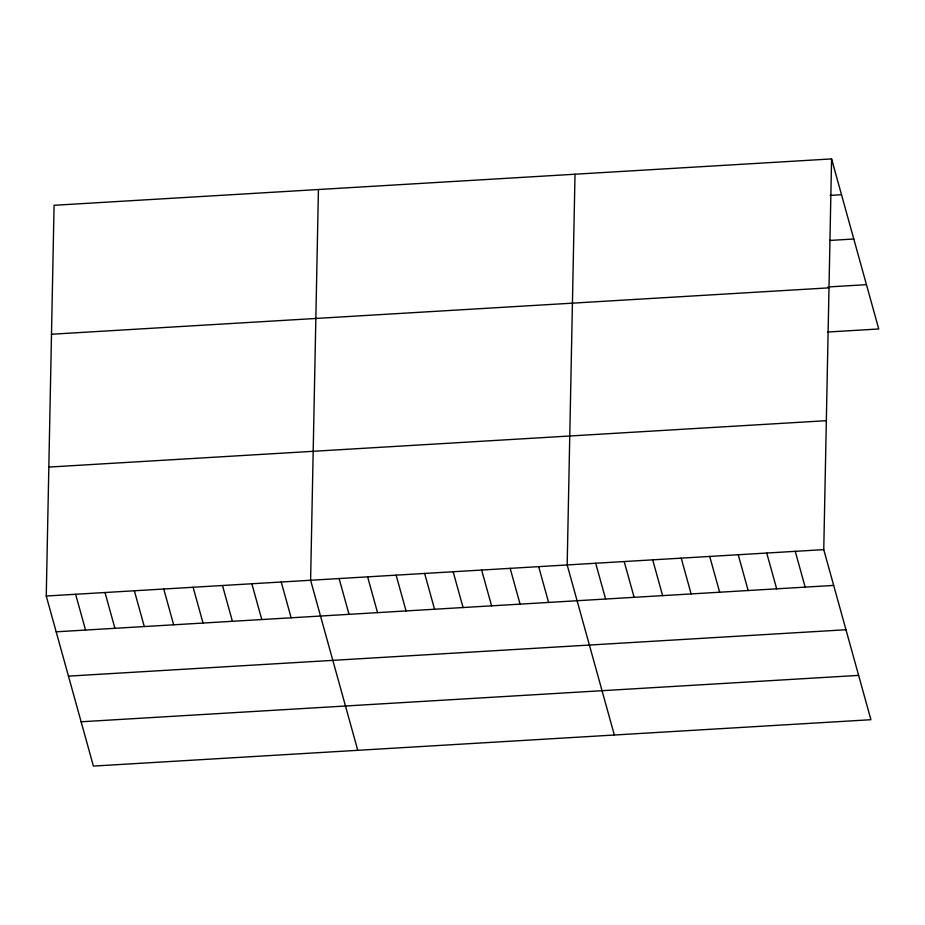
<?xml version="1.0" encoding="UTF-8"?>
<svg xmlns="http://www.w3.org/2000/svg" width="925" height="925" viewBox="0 0 925 925"><rect width="100%" height="100%" fill="white"/><g stroke="black" fill="none" stroke-linecap="round" stroke-linejoin="round"><path stroke-width="1.39" d="M831.587 158.915L823.759 549.635L870.922 719.708L93.413 766.085L46.25 596.024L54.078 205.292L831.587 158.915L878.75 328.976L827.436 332.04M318.431 189.521L310.603 580.252L357.767 750.314M575.015 174.212L567.175 564.944L614.339 735.017M830.107 195.383L841.507 194.701M829.563 240.454L853.798 239.008M827.979 286.97L866.459 284.669M51.499 334.237L828.997 287.848M48.84 467.079L826.337 420.69M46.25 596.024L823.759 549.635M56.171 631.81L833.679 585.421M68.462 676.129L845.97 629.74M81.123 721.778L858.631 675.389M795.246 551.335L805.166 587.132M766.732 553.034L776.665 588.832M738.231 554.734L748.152 590.532M709.718 556.434L719.65 592.231M681.216 558.133L691.137 593.931M652.703 559.833L662.624 595.631M624.19 561.544L634.122 597.33M595.688 563.244L605.609 599.03M538.674 566.643L548.594 602.429M510.161 568.343L520.081 604.141M481.647 570.043L491.58 605.84M453.146 571.743L463.067 607.54M424.633 573.442L434.565 609.24M396.131 575.142L406.052 610.939M367.618 576.853L377.539 612.639M339.105 578.553L349.037 614.339M281.223 581.998L291.155 617.796M251.854 583.756L261.787 619.542M222.486 585.502L232.406 621.299M193.117 587.259L203.037 623.057M163.737 589.017L173.669 624.803M134.368 590.763L144.288 626.56M104.999 592.52L114.92 628.306M75.619 594.266L85.551 630.064"/></g></svg>
